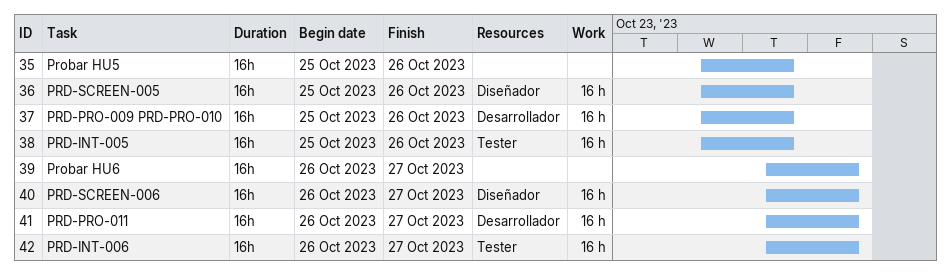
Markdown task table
| ID | Task | Duration | Start | Finish | Resources | Work (h) |
|---|---|---|---|---|---|---|
| 35 | Probar HU5 | 16h | 2023-10-25 | 2023-10-26 |  |  |
| 36 | PRD-SCREEN-005 | 16h | 2023-10-25 | 2023-10-26 | Diseñador | 16 |
| 37 | PRD-PRO-009 PRD-PRO-010 | 16h | 2023-10-25 | 2023-10-26 | Desarrollador | 16 |
| 38 | PRD-INT-005 | 16h | 2023-10-25 | 2023-10-26 | Tester | 16 |
| 39 | Probar HU6 | 16h | 2023-10-26 | 2023-10-27 |  |  |
| 40 | PRD-SCREEN-006 | 16h | 2023-10-26 | 2023-10-27 | Diseñador | 16 |
| 41 | PRD-PRO-011 | 16h | 2023-10-26 | 2023-10-27 | Desarrollador | 16 |
| 42 | PRD-INT-006 | 16h | 2023-10-26 | 2023-10-27 | Tester | 16 |
